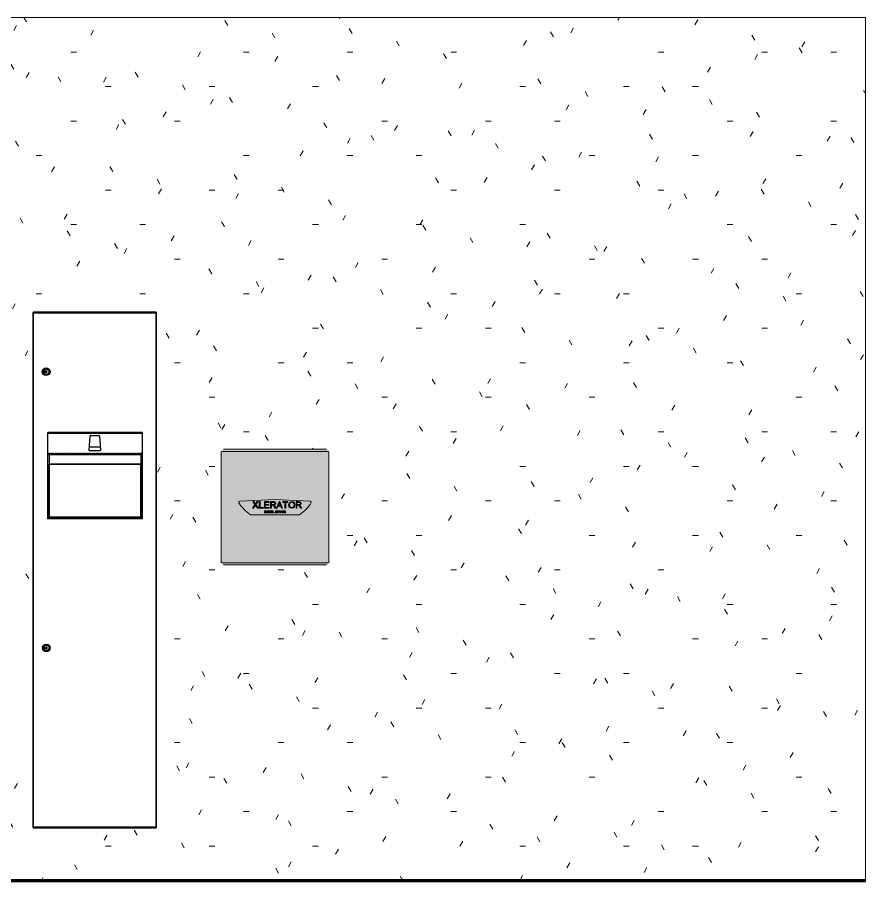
# Model space of a CAD drawing. Header units: inches. Extents: x -1667 to 6641, y -48 to 265.
# Drawn here: x 4272.6 to 4366.9, y 0 to 96 of the extents above; entities that cross this region are included whole.
import ezdxf

# ---------------------------------------------------------------- set-up
doc = ezdxf.new("R2010")
doc.units = ezdxf.units.IN
doc.header["$MEASUREMENT"] = 0
for name, color, linetype, lineweight in [('A-CLNG', 13, 'Continuous', 18), ('A-WALL-PATT', 111, 'Continuous', 18), ('C-TOPO', 7, 'Continuous', 9), ('I-WALL', 2, 'Continuous', 18), ('Q-SPCQ', 91, 'Continuous', 9)]:
    doc.layers.add(name, color=color, linetype=linetype, lineweight=lineweight)

# ---------------------------------------------------------------- blocks, each defined once
blk = doc.blocks.new('Open Source Metal Building_Exterior_rvt-15-WOMEN - NORTH ELEVATION')
at = {"layer": 'C-TOPO', "color": 10, "lineweight": 80}
blk.add_line((1113.61, 0), (765.36, 0), dxfattribs=at)
at = {"layer": 'C-TOPO'}
blk.add_line((765.36, 0), (1113.61, 0), dxfattribs=at)
blk = doc.blocks.new('Hand_Dryer-Excel_Dryer-XLERATOR_Unit - Not a Type - Load Type Catalog-663199-WOMEN - NORTH ELEVATION')
at = {"layer": 'Q-SPCQ'}
for points in [[(1042.266, 35.125), (1042.266, 48), (1042.141, 47.967), (1042.049, 47.875), (1042.022, 47.769), (1042.016, 47.23), (1042.024, 35.31), (1042.089, 35.198), (1042.201, 35.134)], [(1053.703, 35.125), (1053.828, 35.158), (1053.92, 35.25), (1053.947, 35.356), (1053.953, 36.005), (1053.945, 47.815), (1053.88, 47.927), (1053.768, 47.991), (1053.703, 47.991), (1053.703, 35.134)], [(1045.582, 41.436), (1045.81, 41.759), (1046.04, 41.436), (1046.15, 41.436), (1045.866, 41.837), (1046.104, 42.174), (1045.992, 42.174), (1045.806, 41.911), (1045.626, 42.174), (1045.516, 42.174), (1045.754, 41.838), (1045.469, 41.436)], [(1046.704, 41.436), (1046.704, 41.528), (1046.335, 41.528), (1046.335, 42.174), (1046.243, 42.174), (1046.243, 41.436)], [(1046.808, 41.436), (1047.35, 41.436), (1047.35, 41.528), (1046.9, 41.528), (1046.9, 41.77), (1047.316, 41.77), (1047.316, 41.863), (1046.9, 41.863), (1046.9, 42.082), (1047.339, 42.082), (1047.339, 42.174), (1046.808, 42.174), (1046.808, 42.008)], [(1049.185, 41.436), (1049.185, 42.082), (1049.427, 42.082), (1049.427, 42.174), (1048.85, 42.174), (1048.85, 42.082), (1049.093, 42.082), (1049.093, 41.436)], [(1047.74, 40.91), (1047.894, 40.91), (1047.894, 40.941), (1047.771, 40.941), (1047.771, 41.156), (1047.74, 41.156)]]:
    blk.add_hatch(color=256, dxfattribs=at).paths.add_polyline_path(points, flags=0)
h = blk.add_hatch(color=256, dxfattribs=at)
h.paths.add_polyline_path([(1048.343, 35.125), (1053.703, 35.125), (1053.703, 48), (1042.266, 48), (1042.266, 35.125)], flags=0)
h.paths.add_polyline_path([(1048.343, 40.71), (1045.261, 40.71), (1044.549, 41.294), (1043.976, 42.016), (1043.988, 42.161), (1044.04, 42.195), (1044.071, 42.201), (1048.082, 42.41), (1051.92, 42.197), (1052.01, 42.119), (1052.019, 42.059), (1051.438, 41.312), (1050.708, 40.71), (1049.704, 40.71)], flags=0)
h = blk.add_hatch(color=256, dxfattribs=at)
h.paths.add_polyline_path([(1045.261, 40.71), (1050.708, 40.71), (1051.438, 41.312), (1052.019, 42.059), (1052.01, 42.119), (1051.889, 42.201), (1047.985, 42.415), (1044.012, 42.181), (1043.971, 42.136), (1043.982, 42.008), (1044.549, 41.294)], flags=0)
h.paths.add_polyline_path([(1047.37, 40.906), (1047.471, 40.99), (1047.414, 40.921), (1047.382, 40.91)], flags=0)
h.paths.add_polyline_path([(1047.37, 40.906), (1047.319, 40.941), (1047.333, 40.941), (1047.366, 40.91)], flags=0)
h.paths.add_polyline_path([(1047.544, 40.91), (1047.513, 40.91), (1047.513, 41.156), (1047.69, 41.156), (1047.69, 41.126), (1047.544, 41.126), (1047.544, 41.053), (1047.683, 41.053), (1047.663, 41.022), (1047.544, 41.022), (1047.544, 40.941), (1047.694, 40.941), (1047.694, 40.91), (1047.663, 40.91)], flags=0)
h.paths.add_polyline_path([(1048.378, 41.126), (1048.453, 41.126), (1048.453, 41.062), (1048.438, 41.047), (1048.406, 41.053), (1048.395, 41.081)], flags=0)
h.paths.add_polyline_path([(1048.271, 40.91), (1048.271, 41.156), (1048.377, 41.156), (1048.377, 41.126), (1048.302, 41.126), (1048.302, 41.049), (1048.371, 41.049), (1048.378, 40.997), (1048.302, 41.018), (1048.302, 40.91)], flags=0)
h.paths.add_polyline_path([(1048.443, 40.91), (1048.453, 40.951), (1048.453, 40.91)], flags=0)
h.paths.add_polyline_path([(1048.586, 41.014), (1048.49, 41.156), (1048.527, 41.156), (1048.578, 41.081)], flags=0)
h.paths.add_polyline_path([(1048.617, 41.014), (1048.63, 41.083), (1048.677, 41.156), (1048.713, 41.156), (1048.63, 41.034)], flags=0)
h.paths.add_polyline_path([(1048.617, 40.91), (1048.586, 40.91), (1048.586, 41.014), (1048.617, 41.014)], flags=0)
h.paths.add_polyline_path([(1046.84, 40.91), (1046.81, 40.91), (1046.81, 41.156), (1046.986, 41.156), (1046.979, 41.126), (1046.84, 41.126), (1046.84, 41.053), (1046.979, 41.053), (1046.979, 41.022), (1046.84, 41.022), (1046.84, 40.941), (1046.99, 40.941), (1046.982, 40.91), (1046.9, 40.91)], flags=0)
h.paths.add_polyline_path([(1049.139, 40.91), (1049.149, 40.951), (1049.149, 40.91)], flags=0)
h.paths.add_polyline_path([(1048.921, 40.91), (1048.74, 40.91), (1048.74, 41.156), (1048.917, 41.156), (1048.91, 41.126), (1048.771, 41.126), (1048.771, 41.053), (1048.91, 41.053), (1048.91, 41.022), (1048.771, 41.022), (1048.771, 40.941), (1048.921, 40.941)], flags=0)
h.paths.add_polyline_path([(1048.114, 40.91), (1048.025, 40.91), (1048.025, 41.156), (1048.11, 41.156), (1048.056, 41.126), (1048.056, 40.941)], flags=0)
h.paths.add_polyline_path([(1047.104, 41.044), (1047.047, 41.156), (1047.062, 41.156), (1047.107, 41.093)], flags=0)
h.paths.add_polyline_path([(1047.136, 40.999), (1047.142, 41.044), (1047.236, 40.91), (1047.2, 40.91)], flags=0)
h.paths.add_polyline_path([(1047.01, 40.91), (1047.107, 41.041), (1047.136, 40.999), (1047.047, 40.91)], flags=0)
h.paths.add_polyline_path([(1049.075, 41.126), (1049.149, 41.126), (1049.149, 41.062), (1049.134, 41.047), (1049.102, 41.053), (1049.088, 41.089)], flags=0)
h.paths.add_polyline_path([(1048.998, 40.91), (1048.967, 40.91), (1048.967, 41.156), (1049.073, 41.156), (1049.067, 41.126), (1048.998, 41.126), (1048.998, 41.049), (1049.067, 41.049), (1049.067, 41), (1048.998, 41.018), (1048.998, 40.995)], flags=0)
h.paths.add_polyline_path([(1047.771, 40.91), (1047.74, 40.91), (1047.74, 41.156), (1047.771, 41.156), (1047.771, 40.941), (1047.894, 40.941), (1047.894, 40.91)], flags=0)
h.paths.add_polyline_path([(1048.15, 40.945), (1048.191, 40.989), (1048.205, 40.949)], flags=0)
h.paths.add_polyline_path([(1047.269, 40.969), (1047.283, 40.999), (1047.296, 40.982)], flags=0)
h.paths.add_polyline_path([(1048.198, 41.035), (1048.185, 41.093), (1048.219, 41.093), (1048.203, 41.049)], flags=0)
h.paths.add_polyline_path([(1047.142, 41.044), (1047.107, 41.093), (1047.184, 41.156), (1047.221, 41.156), (1047.142, 41.044)], flags=0)
h.paths.add_polyline_path([(1049.848, 41.424), (1049.663, 41.475), (1049.539, 41.612), (1049.496, 41.795), (1049.595, 42.082), (1049.849, 42.186), (1050.033, 42.137), (1050.157, 42.001), (1050.19, 41.759), (1050.144, 41.592), (1050.027, 41.47), (1049.894, 41.436)], flags=0)
h.paths.add_polyline_path([(1047.581, 41.436), (1047.489, 41.436), (1047.489, 42.174), (1047.955, 42.154), (1048.045, 42.05), (1048.064, 41.969), (1048.016, 41.839), (1047.876, 41.759), (1047.964, 41.667), (1048.004, 41.61), (1048.111, 41.436), (1048.004, 41.436), (1047.79, 41.738), (1047.581, 41.738), (1047.581, 41.589)], flags=0)
h.paths.add_polyline_path([(1047.35, 41.436), (1046.808, 41.436), (1046.808, 42.174), (1047.339, 42.174), (1047.339, 42.082), (1046.9, 42.061), (1046.9, 41.863), (1047.316, 41.851), (1047.316, 41.77), (1046.9, 41.77), (1046.9, 41.528), (1047.35, 41.528)], flags=0)
h.paths.add_polyline_path([(1048.809, 41.436), (1048.712, 41.436), (1048.611, 41.667), (1048.323, 41.667), (1048.239, 41.436), (1048.141, 41.436), (1048.436, 42.174), (1048.515, 42.174), (1048.717, 41.667)], flags=0)
h.paths.add_polyline_path([(1046.704, 41.436), (1046.243, 41.436), (1046.243, 42.174), (1046.335, 42.174), (1046.335, 41.528), (1046.704, 41.528)], flags=0)
h.paths.add_polyline_path([(1045.582, 41.436), (1045.469, 41.436), (1045.754, 41.838), (1045.516, 42.174), (1045.626, 42.174), (1045.806, 41.911), (1045.992, 42.174), (1046.104, 42.174), (1045.866, 41.837), (1046.15, 41.436), (1046.04, 41.436), (1045.806, 41.753), (1045.622, 41.493)], flags=0)
h.paths.add_polyline_path([(1050.327, 41.436), (1050.327, 42.174), (1050.793, 42.154), (1050.883, 42.05), (1050.903, 41.969), (1050.854, 41.839), (1050.715, 41.759), (1050.784, 41.69), (1050.925, 41.476), (1050.95, 41.436), (1050.843, 41.436), (1050.628, 41.738), (1050.419, 41.738), (1050.419, 41.436)], flags=0)
h.paths.add_polyline_path([(1049.185, 41.436), (1049.093, 41.436), (1049.093, 42.082), (1048.85, 42.082), (1048.85, 42.174), (1049.427, 42.174), (1049.427, 42.082), (1049.185, 42.082), (1049.185, 41.475)], flags=0)
h.paths.add_polyline_path([(1049.848, 41.517), (1050.039, 41.604), (1050.108, 41.805), (1050.077, 41.957), (1049.985, 42.058), (1049.819, 42.082), (1049.66, 42.008), (1049.589, 41.794), (1049.663, 41.591), (1049.704, 41.574)], flags=0)
h.paths.add_polyline_path([(1048.593, 41.759), (1048.475, 42.082), (1048.357, 41.759), (1048.527, 41.759)], flags=0)
h.paths.add_polyline_path([(1050.626, 41.851), (1050.731, 41.864), (1050.791, 41.906), (1050.81, 41.972), (1050.773, 42.05), (1050.645, 42.082), (1050.419, 42.082), (1050.419, 41.851)], flags=0)
h.paths.add_polyline_path([(1047.788, 41.851), (1047.893, 41.864), (1047.953, 41.906), (1047.972, 41.972), (1047.934, 42.05), (1047.807, 42.082), (1047.581, 42.082), (1047.581, 41.851)], flags=0)
h = blk.add_hatch(color=256, dxfattribs=at)
h.paths.add_polyline_path([(1047.581, 41.436), (1047.581, 41.759), (1047.79, 41.738), (1047.839, 41.69), (1048.004, 41.436), (1048.111, 41.436), (1047.913, 41.731), (1047.861, 41.77), (1048.016, 41.839), (1048.056, 42.008), (1048.035, 42.084), (1047.955, 42.154), (1047.807, 42.174), (1047.489, 42.174), (1047.489, 41.436)], flags=0)
h.paths.add_polyline_path([(1047.788, 41.851), (1047.581, 41.851), (1047.581, 42.082), (1047.811, 42.082), (1047.934, 42.05), (1047.973, 41.969), (1047.953, 41.906), (1047.893, 41.864)], flags=0)
h = blk.add_hatch(color=256, dxfattribs=at)
h.paths.add_polyline_path([(1048.239, 41.436), (1048.343, 41.667), (1048.627, 41.667), (1048.712, 41.436), (1048.809, 41.436), (1048.515, 42.174), (1048.436, 42.174), (1048.141, 41.436)], flags=0)
h.paths.add_polyline_path([(1048.593, 41.759), (1048.357, 41.759), (1048.475, 42.082), (1048.527, 41.94)], flags=0)
h = blk.add_hatch(color=256, dxfattribs=at)
h.paths.add_polyline_path([(1049.848, 41.424), (1050.027, 41.47), (1050.155, 41.604), (1050.2, 41.804), (1050.151, 42.008), (1050.033, 42.137), (1049.849, 42.186), (1049.595, 42.082), (1049.496, 41.795), (1049.539, 41.612), (1049.663, 41.475), (1049.704, 41.463)], flags=0)
h.paths.add_polyline_path([(1049.848, 41.517), (1049.663, 41.591), (1049.589, 41.794), (1049.666, 42.025), (1049.849, 42.094), (1049.985, 42.058), (1050.077, 41.957), (1050.108, 41.805), (1050.035, 41.592)], flags=0)
h = blk.add_hatch(color=256, dxfattribs=at)
h.paths.add_polyline_path([(1050.419, 41.436), (1050.419, 41.759), (1050.628, 41.738), (1050.677, 41.69), (1050.843, 41.436), (1050.95, 41.436), (1050.752, 41.731), (1050.699, 41.77), (1050.854, 41.839), (1050.894, 42.008), (1050.874, 42.084), (1050.793, 42.154), (1050.645, 42.174), (1050.327, 42.174), (1050.327, 41.436)], flags=0)
h.paths.add_polyline_path([(1050.626, 41.851), (1050.419, 41.851), (1050.419, 42.082), (1050.649, 42.082), (1050.773, 42.05), (1050.812, 41.969), (1050.791, 41.906), (1050.731, 41.864)], flags=0)
h = blk.add_hatch(color=256, dxfattribs=at)
h.paths.add_polyline_path([(1046.84, 41.053), (1046.84, 41.126), (1046.986, 41.126), (1046.982, 41.156), (1046.81, 41.156)], flags=0)
h.paths.add_polyline_path([(1046.84, 41.022), (1046.979, 41.022), (1046.979, 41.053), (1046.84, 41.053)], flags=0)
h.paths.add_polyline_path([(1046.982, 40.91), (1046.99, 40.91), (1046.982, 40.941), (1046.84, 40.941), (1046.84, 41.022), (1046.81, 41.156), (1046.81, 40.91)], flags=0)
h = blk.add_hatch(color=256, dxfattribs=at)
h.paths.add_polyline_path([(1047.107, 41.093), (1047.062, 41.156), (1047.025, 41.156), (1047.104, 41.044)], flags=0)
h.paths.add_polyline_path([(1047.142, 41.044), (1047.221, 41.156), (1047.184, 41.156), (1047.107, 41.093)], flags=0)
h.paths.add_polyline_path([(1047.136, 40.999), (1047.2, 40.91), (1047.236, 40.91), (1047.142, 41.044)], flags=0)
h.paths.add_polyline_path([(1047.047, 40.91), (1047.136, 40.999), (1047.104, 41.044), (1047.01, 40.91)], flags=0)
h = blk.add_hatch(color=256, dxfattribs=at)
h.paths.add_polyline_path([(1047.37, 40.906), (1047.435, 40.928), (1047.471, 40.99), (1047.414, 40.952)], flags=0)
h.paths.add_polyline_path([(1047.37, 40.906), (1047.325, 40.948), (1047.306, 40.923)], flags=0)
h.paths.add_polyline_path([(1047.269, 40.969), (1047.296, 40.982), (1047.256, 41.035)], flags=0)
h = blk.add_hatch(color=256, dxfattribs=at)
h.paths.add_polyline_path([(1047.544, 41.053), (1047.544, 41.126), (1047.69, 41.126), (1047.69, 41.156), (1047.513, 41.156)], flags=0)
h.paths.add_polyline_path([(1047.544, 41.022), (1047.683, 41.022), (1047.663, 41.053), (1047.544, 41.053)], flags=0)
h.paths.add_polyline_path([(1047.513, 40.91), (1047.694, 40.91), (1047.694, 40.941), (1047.544, 40.941), (1047.544, 41.022), (1047.513, 41.156)], flags=0)
h = blk.add_hatch(color=256, dxfattribs=at)
h.paths.add_polyline_path([(1048.025, 40.91), (1048.114, 40.91), (1048.056, 40.941), (1048.056, 41.126), (1048.11, 41.156), (1048.025, 41.156)], flags=0)
h.paths.add_polyline_path([(1048.15, 40.945), (1048.205, 40.949), (1048.191, 40.989)], flags=0)
h.paths.add_polyline_path([(1048.198, 41.035), (1048.219, 41.093), (1048.185, 41.093)], flags=0)
h = blk.add_hatch(color=256, dxfattribs=at)
h.paths.add_polyline_path([(1048.479, 40.91), (1048.438, 40.977), (1048.443, 40.91)], flags=0)
h.paths.add_polyline_path([(1048.302, 40.91), (1048.302, 41.018), (1048.271, 40.91)], flags=0)
h.paths.add_polyline_path([(1048.302, 41.049), (1048.302, 41.018), (1048.388, 40.995), (1048.371, 41.049), (1048.343, 41.049)], flags=0)
h.paths.add_polyline_path([(1048.271, 40.91), (1048.302, 41.126), (1048.378, 41.126), (1048.377, 41.156), (1048.271, 41.156)], flags=0)
h.paths.add_polyline_path([(1048.447, 41.045), (1048.463, 41.089), (1048.453, 41.126), (1048.378, 41.126), (1048.406, 41.053)], flags=0)
h = blk.add_hatch(color=256, dxfattribs=at)
h.paths.add_polyline_path([(1048.617, 40.91), (1048.617, 41.014), (1048.586, 41.014), (1048.586, 40.91)], flags=0)
h.paths.add_polyline_path([(1048.586, 41.014), (1048.578, 41.081), (1048.527, 41.156), (1048.49, 41.156)], flags=0)
h.paths.add_polyline_path([(1048.617, 41.014), (1048.713, 41.156), (1048.677, 41.156), (1048.63, 41.083)], flags=0)
h = blk.add_hatch(color=256, dxfattribs=at)
h.paths.add_polyline_path([(1048.771, 41.053), (1048.771, 41.126), (1048.917, 41.126), (1048.917, 41.156), (1048.74, 41.156)], flags=0)
h.paths.add_polyline_path([(1048.771, 41.022), (1048.91, 41.022), (1048.91, 41.053), (1048.771, 41.053)], flags=0)
h.paths.add_polyline_path([(1048.74, 40.91), (1048.921, 40.91), (1048.921, 40.941), (1048.771, 40.941), (1048.771, 41.022), (1048.74, 41.156)], flags=0)
h = blk.add_hatch(color=256, dxfattribs=at)
h.paths.add_polyline_path([(1049.139, 40.91), (1049.175, 40.91), (1049.134, 40.977)], flags=0)
h.paths.add_polyline_path([(1048.967, 40.91), (1048.998, 40.91), (1048.998, 41.018)], flags=0)
h.paths.add_polyline_path([(1048.998, 41.049), (1048.998, 41.018), (1049.084, 40.995), (1049.067, 41.049)], flags=0)
h.paths.add_polyline_path([(1048.967, 40.91), (1048.998, 41.126), (1049.075, 41.126), (1049.073, 41.156), (1048.967, 41.156)], flags=0)
h.paths.add_polyline_path([(1049.143, 41.045), (1049.16, 41.089), (1049.149, 41.126), (1049.075, 41.126), (1049.102, 41.053)], flags=0)
for p, q in [((1053.891, 47.75), (1042.078, 47.75)), ((1053.703, 48), (1042.266, 48)), ((1047.985, 42.415), (1044.071, 42.201)), ((1051.889, 42.201), (1047.985, 42.415)), ((1045.754, 41.838), (1045.469, 41.436)), ((1045.469, 41.436), (1045.582, 41.436)), ((1045.626, 42.174), (1045.516, 42.174)), ((1045.516, 42.174), (1045.754, 41.838)), ((1045.582, 41.436), (1045.767, 41.698)), ((1045.761, 41.985), (1045.626, 42.174)), ((1045.806, 41.911), (1045.761, 41.985)), ((1045.767, 41.698), (1045.81, 41.759)), ((1045.859, 41.986), (1045.806, 41.911)), ((1045.81, 41.759), (1045.85, 41.703)), ((1045.85, 41.703), (1046.04, 41.436)), ((1045.992, 42.174), (1045.859, 41.986)), ((1045.866, 41.837), (1046.104, 42.174)), ((1046.15, 41.436), (1045.866, 41.837)), ((1046.104, 42.174), (1045.992, 42.174)), ((1046.04, 41.436), (1046.15, 41.436)), ((1046.335, 42.174), (1046.243, 42.174)), ((1046.243, 42.174), (1046.243, 41.436)), ((1046.243, 41.436), (1046.704, 41.436)), ((1046.335, 41.528), (1046.335, 42.174)), ((1046.704, 41.528), (1046.335, 41.528)), ((1046.704, 41.436), (1046.704, 41.528)), ((1047.339, 42.174), (1046.808, 42.174)), ((1046.808, 42.174), (1046.808, 41.436)), ((1046.808, 41.436), (1047.35, 41.436)), ((1046.9, 41.863), (1046.9, 42.082)), ((1046.9, 42.082), (1047.339, 42.082)), ((1047.316, 41.863), (1046.9, 41.863)), ((1046.9, 41.528), (1046.9, 41.77)), ((1046.9, 41.77), (1047.316, 41.77)), ((1047.35, 41.528), (1046.9, 41.528)), ((1047.316, 41.77), (1047.316, 41.863)), ((1047.339, 42.082), (1047.339, 42.174)), ((1047.35, 41.436), (1047.35, 41.528)), ((1047.807, 42.174), (1047.489, 42.174)), ((1047.489, 42.174), (1047.489, 41.436)), ((1047.489, 41.436), (1047.581, 41.436)), ((1047.581, 41.851), (1047.581, 42.082)), ((1047.581, 42.082), (1047.811, 42.082)), ((1047.788, 41.851), (1047.581, 41.851)), ((1047.581, 41.436), (1047.581, 41.759)), ((1047.581, 41.759), (1047.79, 41.738)), ((1047.893, 41.864), (1047.788, 41.851)), ((1047.79, 41.738), (1047.839, 41.69)), ((1047.955, 42.154), (1047.807, 42.174)), ((1047.811, 42.082), (1047.934, 42.05)), ((1047.839, 41.69), (1047.908, 41.589)), ((1047.861, 41.77), (1048.016, 41.839)), ((1047.913, 41.731), (1047.861, 41.77)), ((1047.953, 41.906), (1047.893, 41.864)), ((1047.908, 41.589), (1048.004, 41.436)), ((1047.988, 41.636), (1047.913, 41.731)), ((1047.934, 42.05), (1047.973, 41.969)), ((1047.973, 41.969), (1047.953, 41.906)), ((1048.035, 42.084), (1047.955, 42.154)), ((1048.111, 41.436), (1047.988, 41.636)), ((1048.004, 41.436), (1048.111, 41.436)), ((1048.016, 41.839), (1048.066, 41.972)), ((1048.066, 41.972), (1048.035, 42.084)), ((1048.436, 42.174), (1048.141, 41.436)), ((1048.141, 41.436), (1048.239, 41.436)), ((1048.239, 41.436), (1048.323, 41.667)), ((1048.323, 41.667), (1048.627, 41.667)), ((1048.357, 41.759), (1048.429, 41.956)), ((1048.593, 41.759), (1048.357, 41.759)), ((1048.429, 41.956), (1048.475, 42.082)), ((1048.515, 42.174), (1048.436, 42.174)), ((1048.475, 42.082), (1048.527, 41.94)), ((1048.809, 41.436), (1048.515, 42.174)), ((1048.527, 41.94), (1048.593, 41.759)), ((1048.627, 41.667), (1048.712, 41.436)), ((1048.712, 41.436), (1048.809, 41.436)), ((1049.427, 42.174), (1048.85, 42.174)), ((1048.85, 42.174), (1048.85, 42.082)), ((1048.85, 42.082), (1049.093, 42.082)), ((1049.093, 42.082), (1049.093, 41.436)), ((1049.093, 41.436), (1049.185, 41.436)), ((1049.185, 41.436), (1049.185, 42.082)), ((1049.185, 42.082), (1049.427, 42.082)), ((1049.427, 42.082), (1049.427, 42.174)), ((1049.595, 42.082), (1049.496, 41.795)), ((1049.496, 41.795), (1049.539, 41.612)), ((1049.539, 41.612), (1049.663, 41.475)), ((1049.589, 41.794), (1049.666, 42.025)), ((1049.663, 41.591), (1049.589, 41.794)), ((1049.849, 42.186), (1049.595, 42.082)), ((1049.848, 41.517), (1049.663, 41.591)), ((1049.663, 41.475), (1049.848, 41.424)), ((1049.666, 42.025), (1049.849, 42.094)), ((1050.035, 41.592), (1049.848, 41.517)), ((1049.848, 41.424), (1050.027, 41.47)), ((1050.033, 42.137), (1049.849, 42.186)), ((1049.849, 42.094), (1049.985, 42.058)), ((1049.985, 42.058), (1050.077, 41.957)), ((1050.027, 41.47), (1050.155, 41.604)), ((1050.157, 42.001), (1050.033, 42.137)), ((1050.108, 41.805), (1050.035, 41.592)), ((1050.077, 41.957), (1050.108, 41.805)), ((1050.155, 41.604), (1050.2, 41.804)), ((1050.2, 41.804), (1050.157, 42.001)), ((1050.645, 42.174), (1050.327, 42.174)), ((1050.327, 42.174), (1050.327, 41.436)), ((1050.327, 41.436), (1050.419, 41.436)), ((1050.419, 41.851), (1050.419, 42.082)), ((1050.419, 42.082), (1050.649, 42.082)), ((1050.626, 41.851), (1050.419, 41.851)), ((1050.419, 41.436), (1050.419, 41.759)), ((1050.419, 41.759), (1050.628, 41.738)), ((1050.731, 41.864), (1050.626, 41.851)), ((1050.628, 41.738), (1050.677, 41.69)), ((1050.793, 42.154), (1050.645, 42.174)), ((1050.649, 42.082), (1050.773, 42.05)), ((1050.677, 41.69), (1050.746, 41.589)), ((1050.699, 41.77), (1050.854, 41.839)), ((1050.752, 41.731), (1050.699, 41.77)), ((1050.791, 41.906), (1050.731, 41.864)), ((1050.746, 41.589), (1050.843, 41.436)), ((1050.827, 41.636), (1050.752, 41.731)), ((1050.773, 42.05), (1050.812, 41.969)), ((1050.812, 41.969), (1050.791, 41.906)), ((1050.874, 42.084), (1050.793, 42.154)), ((1050.95, 41.436), (1050.827, 41.636)), ((1050.843, 41.436), (1050.95, 41.436)), ((1050.854, 41.839), (1050.904, 41.972)), ((1050.904, 41.972), (1050.874, 42.084)), ((1045.261, 40.71), (1050.708, 40.71)), ((1046.986, 41.156), (1046.81, 41.156)), ((1046.81, 41.156), (1046.81, 40.91)), ((1046.81, 40.91), (1046.99, 40.91)), ((1046.84, 41.053), (1046.84, 41.126)), ((1046.84, 41.126), (1046.986, 41.126)), ((1046.979, 41.053), (1046.84, 41.053)), ((1046.84, 40.941), (1046.84, 41.022)), ((1046.84, 41.022), (1046.979, 41.022)), ((1046.99, 40.941), (1046.84, 40.941)), ((1046.979, 41.022), (1046.979, 41.053)), ((1046.986, 41.126), (1046.986, 41.156)), ((1046.99, 40.91), (1046.99, 40.941)), ((1047.104, 41.044), (1047.01, 40.91)), ((1047.01, 40.91), (1047.047, 40.91)), ((1047.062, 41.156), (1047.025, 41.156)), ((1047.025, 41.156), (1047.104, 41.044)), ((1047.047, 40.91), (1047.136, 40.999)), ((1047.107, 41.093), (1047.062, 41.156)), ((1047.184, 41.156), (1047.107, 41.093)), ((1047.136, 40.999), (1047.2, 40.91)), ((1047.142, 41.044), (1047.221, 41.156)), ((1047.236, 40.91), (1047.142, 41.044)), ((1047.221, 41.156), (1047.184, 41.156)), ((1047.2, 40.91), (1047.236, 40.91)), ((1047.27, 41.102), (1047.256, 41.035)), ((1047.256, 41.035), (1047.269, 40.969)), ((1047.269, 40.969), (1047.306, 40.923)), ((1047.312, 41.145), (1047.27, 41.102)), ((1047.286, 41.035), (1047.294, 41.081)), ((1047.296, 40.982), (1047.286, 41.035)), ((1047.294, 41.081), (1047.321, 41.116)), ((1047.325, 40.948), (1047.296, 40.982)), ((1047.306, 40.923), (1047.37, 40.906)), ((1047.371, 41.16), (1047.312, 41.145)), ((1047.321, 41.116), (1047.37, 41.129)), ((1047.367, 40.937), (1047.325, 40.948)), ((1047.414, 40.952), (1047.367, 40.937)), ((1047.37, 41.129), (1047.411, 41.118)), ((1047.37, 40.906), (1047.435, 40.928)), ((1047.432, 41.141), (1047.371, 41.16)), ((1047.411, 41.118), (1047.436, 41.08)), ((1047.44, 40.998), (1047.414, 40.952)), ((1047.467, 41.087), (1047.432, 41.141)), ((1047.435, 40.928), (1047.471, 40.99)), ((1047.436, 41.08), (1047.467, 41.087)), ((1047.471, 40.99), (1047.44, 40.998)), ((1047.69, 41.156), (1047.513, 41.156)), ((1047.513, 41.156), (1047.513, 40.91)), ((1047.513, 40.91), (1047.694, 40.91)), ((1047.544, 41.053), (1047.544, 41.126)), ((1047.544, 41.126), (1047.69, 41.126)), ((1047.683, 41.053), (1047.544, 41.053)), ((1047.544, 40.941), (1047.544, 41.022)), ((1047.544, 41.022), (1047.683, 41.022)), ((1047.694, 40.941), (1047.544, 40.941)), ((1047.683, 41.022), (1047.683, 41.053)), ((1047.69, 41.126), (1047.69, 41.156)), ((1047.694, 40.91), (1047.694, 40.941)), ((1047.771, 41.156), (1047.74, 41.156)), ((1047.74, 41.156), (1047.74, 40.91)), ((1047.74, 40.91), (1047.894, 40.91)), ((1047.771, 40.941), (1047.771, 41.156)), ((1047.894, 40.941), (1047.771, 40.941)), ((1047.894, 40.91), (1047.894, 40.941)), ((1048.11, 41.156), (1048.025, 41.156)), ((1048.025, 41.156), (1048.025, 40.91)), ((1048.025, 40.91), (1048.114, 40.91)), ((1048.056, 40.941), (1048.056, 41.126)), ((1048.056, 41.126), (1048.109, 41.126)), ((1048.11, 40.941), (1048.056, 40.941)), ((1048.109, 41.126), (1048.153, 41.121)), ((1048.154, 41.153), (1048.11, 41.156)), ((1048.15, 40.945), (1048.11, 40.941)), ((1048.114, 40.91), (1048.153, 40.914)), ((1048.191, 40.989), (1048.15, 40.945)), ((1048.153, 41.121), (1048.185, 41.093)), ((1048.153, 40.914), (1048.183, 40.927)), ((1048.19, 41.135), (1048.154, 41.153)), ((1048.183, 40.927), (1048.205, 40.949)), ((1048.185, 41.093), (1048.198, 41.035)), ((1048.219, 41.093), (1048.19, 41.135)), ((1048.198, 41.035), (1048.191, 40.989)), ((1048.205, 40.949), (1048.222, 40.985)), ((1048.229, 41.035), (1048.219, 41.093)), ((1048.222, 40.985), (1048.229, 41.035)), ((1048.377, 41.156), (1048.271, 41.156)), ((1048.271, 41.156), (1048.271, 40.91)), ((1048.271, 40.91), (1048.302, 40.91)), ((1048.302, 41.049), (1048.302, 41.126)), ((1048.302, 41.126), (1048.378, 41.126)), ((1048.371, 41.049), (1048.302, 41.049)), ((1048.302, 40.91), (1048.302, 41.018)), ((1048.302, 41.018), (1048.388, 40.995)), ((1048.406, 41.053), (1048.371, 41.049)), ((1048.426, 41.15), (1048.377, 41.156)), ((1048.378, 41.126), (1048.406, 41.053)), ((1048.388, 40.995), (1048.411, 40.961)), ((1048.395, 41.022), (1048.447, 41.045)), ((1048.438, 40.977), (1048.395, 41.022)), ((1048.411, 40.961), (1048.443, 40.91)), ((1048.453, 41.126), (1048.426, 41.15)), ((1048.479, 40.91), (1048.438, 40.977)), ((1048.443, 40.91), (1048.479, 40.91)), ((1048.447, 41.045), (1048.463, 41.089)), ((1048.463, 41.089), (1048.453, 41.126)), ((1048.527, 41.156), (1048.49, 41.156)), ((1048.49, 41.156), (1048.586, 41.014)), ((1048.578, 41.081), (1048.527, 41.156)), ((1048.604, 41.042), (1048.578, 41.081)), ((1048.586, 41.014), (1048.586, 40.91)), ((1048.586, 40.91), (1048.617, 40.91)), ((1048.63, 41.083), (1048.604, 41.042)), ((1048.617, 41.014), (1048.713, 41.156)), ((1048.617, 40.91), (1048.617, 41.014)), ((1048.677, 41.156), (1048.63, 41.083)), ((1048.713, 41.156), (1048.677, 41.156)), ((1048.917, 41.156), (1048.74, 41.156)), ((1048.74, 41.156), (1048.74, 40.91)), ((1048.74, 40.91), (1048.921, 40.91)), ((1048.771, 41.053), (1048.771, 41.126)), ((1048.771, 41.126), (1048.917, 41.126)), ((1048.91, 41.053), (1048.771, 41.053)), ((1048.771, 40.941), (1048.771, 41.022)), ((1048.771, 41.022), (1048.91, 41.022)), ((1048.921, 40.941), (1048.771, 40.941)), ((1048.91, 41.022), (1048.91, 41.053)), ((1048.917, 41.126), (1048.917, 41.156)), ((1048.921, 40.91), (1048.921, 40.941)), ((1049.073, 41.156), (1048.967, 41.156)), ((1048.967, 41.156), (1048.967, 40.91)), ((1048.967, 40.91), (1048.998, 40.91)), ((1048.998, 41.049), (1048.998, 41.126)), ((1048.998, 41.126), (1049.075, 41.126)), ((1049.067, 41.049), (1048.998, 41.049)), ((1048.998, 40.91), (1048.998, 41.018)), ((1048.998, 41.018), (1049.084, 40.995)), ((1049.102, 41.053), (1049.067, 41.049)), ((1049.123, 41.15), (1049.073, 41.156)), ((1049.075, 41.126), (1049.102, 41.053)), ((1049.084, 40.995), (1049.107, 40.961)), ((1049.091, 41.022), (1049.143, 41.045)), ((1049.134, 40.977), (1049.091, 41.022)), ((1049.107, 40.961), (1049.139, 40.91)), ((1049.149, 41.126), (1049.123, 41.15)), ((1049.175, 40.91), (1049.134, 40.977)), ((1049.139, 40.91), (1049.175, 40.91)), ((1049.143, 41.045), (1049.16, 41.089)), ((1049.16, 41.089), (1049.149, 41.126)), ((1042.078, 35.375), (1053.891, 35.375)), ((1042.266, 35.125), (1053.703, 35.125))]:
    blk.add_line(p, q, dxfattribs=at)
at = {"layer": 'Q-SPCQ', "flags": 128}
for points in [[(1042.016, 47.75), (1042.016, 47.745), (1042.016, 47.73), (1042.016, 47.706), (1042.016, 47.671), (1042.016, 47.627), (1042.016, 47.573), (1042.016, 47.509), (1042.016, 47.436), (1042.016, 47.353), (1042.016, 47.262), (1042.016, 47.161), (1042.016, 47.051), (1042.016, 46.932), (1042.016, 46.805), (1042.016, 46.669), (1042.016, 46.525), (1042.016, 46.374), (1042.016, 46.214), (1042.016, 46.047), (1042.016, 45.873), (1042.016, 45.692), (1042.016, 45.505), (1042.016, 45.311), (1042.016, 45.111), (1042.016, 44.906), (1042.016, 44.695), (1042.016, 44.479), (1042.016, 44.258), (1042.016, 44.033), (1042.016, 43.805), (1042.016, 43.572), (1042.016, 43.337), (1042.016, 43.098), (1042.016, 42.857), (1042.016, 42.614), (1042.016, 42.369), (1042.016, 42.124), (1042.016, 41.877), (1042.016, 41.629), (1042.016, 41.382), (1042.016, 41.135), (1042.016, 40.888), (1042.016, 40.643), (1042.016, 40.399), (1042.016, 40.157), (1042.016, 39.917), (1042.016, 39.68), (1042.016, 39.445), (1042.016, 39.215), (1042.016, 38.988), (1042.016, 38.765), (1042.016, 38.546), (1042.016, 38.333), (1042.016, 38.124), (1042.016, 37.921), (1042.016, 37.724), (1042.016, 37.533), (1042.016, 37.348), (1042.016, 37.171), (1042.016, 37), (1042.016, 36.836), (1042.016, 36.68), (1042.016, 36.532), (1042.016, 36.392), (1042.016, 36.261), (1042.016, 36.137), (1042.016, 36.023), (1042.016, 35.917), (1042.016, 35.82), (1042.016, 35.732), (1042.016, 35.654), (1042.016, 35.586), (1042.016, 35.526), (1042.016, 35.477), (1042.016, 35.437), (1042.016, 35.407), (1042.016, 35.387), (1042.016, 35.376), (1042.016, 35.375)], [(1053.953, 35.375), (1053.953, 35.38), (1053.953, 35.395), (1053.953, 35.419), (1053.953, 35.454), (1053.953, 35.498), (1053.953, 35.552), (1053.953, 35.616), (1053.953, 35.689), (1053.953, 35.772), (1053.953, 35.863), (1053.953, 35.964), (1053.953, 36.074), (1053.953, 36.193), (1053.953, 36.32), (1053.953, 36.456), (1053.953, 36.6), (1053.953, 36.751), (1053.953, 36.911), (1053.953, 37.078), (1053.953, 37.252), (1053.953, 37.433), (1053.953, 37.62), (1053.953, 37.814), (1053.953, 38.014), (1053.953, 38.219), (1053.953, 38.43), (1053.953, 38.646), (1053.953, 38.867), (1053.953, 39.092), (1053.953, 39.32), (1053.953, 39.553), (1053.953, 39.788), (1053.953, 40.027), (1053.953, 40.268), (1053.953, 40.511), (1053.953, 40.756), (1053.953, 41.001), (1053.953, 41.248), (1053.953, 41.496), (1053.953, 41.743), (1053.953, 41.99), (1053.953, 42.237), (1053.953, 42.482), (1053.953, 42.726), (1053.953, 42.968), (1053.953, 43.208), (1053.953, 43.445), (1053.953, 43.68), (1053.953, 43.91), (1053.953, 44.137), (1053.953, 44.36), (1053.953, 44.579), (1053.953, 44.792), (1053.953, 45.001), (1053.953, 45.204), (1053.953, 45.401), (1053.953, 45.592), (1053.953, 45.777), (1053.953, 45.954), (1053.953, 46.125), (1053.953, 46.289), (1053.953, 46.445), (1053.953, 46.593), (1053.953, 46.733), (1053.953, 46.864), (1053.953, 46.988), (1053.953, 47.102), (1053.953, 47.208), (1053.953, 47.305), (1053.953, 47.393), (1053.953, 47.471), (1053.953, 47.539), (1053.953, 47.599), (1053.953, 47.648), (1053.953, 47.688), (1053.953, 47.718), (1053.953, 47.738), (1053.953, 47.749), (1053.953, 47.75)]]:
    blk.add_lwpolyline(points, dxfattribs=at)
at = {"layer": 'Q-SPCQ'}
for centre, radius, start, end in [((1044.078, 42.08), 0.12, 93.13322, 212.34618), ((1047.64, 44.337), 4.338, 212.34618, 236.73014), ((1048.328, 44.337), 4.337, 303.27093, 328.31948), ((1051.889, 42.07), 0.131, 354.97938, 90)]:
    blk.add_arc(centre, radius, start, end, dxfattribs=at)
blk = doc.blocks.new('Dispenser_Disposal-Paper-Frost_Products_LTD_-Recessed-400A - Steel-Stainless-664721-WOMEN - NORTH ELEVATION')
at = {"layer": 'Q-SPCQ', "lineweight": 30}
for p, q in [((1021.155, 63.163), (1021.078, 63.163)), ((1021.078, 63.163), (1021.078, 5.962)), ((1021.155, 63.239), (1021.155, 63.163)), ((1034.751, 63.239), (1021.155, 63.239)), ((1021.155, 5.962), (1021.155, 63.163)), ((1021.155, 63.163), (1034.751, 63.163)), ((1034.751, 63.163), (1034.751, 63.239)), ((1034.751, 63.163), (1034.751, 5.962)), ((1034.828, 63.163), (1034.751, 63.163)), ((1034.828, 5.962), (1034.828, 63.163)), ((1022.297, 56.651), (1022.297, 56.571)), ((1022.597, 56.651), (1022.297, 56.651)), ((1022.297, 56.571), (1022.597, 56.571)), ((1022.597, 56.571), (1022.597, 56.651)), ((1033.221, 49.785), (1022.695, 49.785)), ((1022.695, 49.78), (1022.695, 40.343)), ((1033.221, 49.756), (1022.695, 49.756)), ((1033.195, 49.843), (1022.758, 49.843)), ((1027.408, 49.437), (1027.298, 47.937)), ((1027.508, 49.53), (1028.372, 49.53)), ((1028.472, 49.437), (1028.582, 47.937)), ((1033.221, 49.838), (1033.221, 49.575)), ((1033.221, 49.575), (1033.257, 49.575)), ((1033.258, 40.346), (1033.258, 49.781)), ((1027.323, 48.27), (1028.558, 48.268)), ((1022.695, 47.505), (1022.752, 47.569)), ((1022.709, 47.521), (1022.709, 47.393)), ((1022.709, 47.415), (1033.257, 47.415)), ((1022.709, 47.393), (1033.257, 47.393)), ((1022.752, 47.569), (1022.817, 47.503)), ((1022.817, 47.503), (1022.878, 47.57)), ((1022.864, 47.393), (1022.864, 46.323)), ((1022.878, 47.57), (1022.943, 47.503)), ((1022.943, 47.503), (1023.002, 47.569)), ((1023.002, 47.569), (1023.067, 47.503)), ((1023.067, 47.503), (1023.127, 47.57)), ((1023.127, 47.57), (1023.193, 47.503)), ((1023.193, 47.503), (1023.253, 47.57)), ((1023.253, 47.57), (1023.318, 47.504)), ((1023.318, 47.504), (1023.378, 47.571)), ((1023.378, 47.571), (1023.443, 47.504)), ((1023.443, 47.504), (1023.502, 47.57)), ((1023.502, 47.57), (1023.567, 47.504)), ((1023.567, 47.504), (1023.627, 47.571)), ((1023.627, 47.571), (1023.693, 47.504)), ((1023.693, 47.504), (1023.753, 47.57)), ((1023.753, 47.57), (1023.818, 47.504)), ((1023.818, 47.504), (1023.878, 47.571)), ((1023.878, 47.571), (1023.943, 47.504)), ((1023.943, 47.504), (1024.002, 47.57)), ((1024.002, 47.57), (1024.067, 47.504)), ((1024.067, 47.504), (1024.127, 47.571)), ((1024.127, 47.571), (1024.193, 47.504)), ((1024.193, 47.504), (1024.253, 47.571)), ((1024.253, 47.571), (1024.318, 47.504)), ((1024.318, 47.504), (1024.378, 47.571)), ((1024.378, 47.571), (1024.443, 47.505)), ((1024.443, 47.505), (1024.502, 47.571)), ((1024.502, 47.571), (1024.567, 47.504)), ((1024.567, 47.504), (1024.628, 47.571)), ((1024.628, 47.571), (1024.694, 47.504)), ((1024.694, 47.504), (1024.753, 47.57)), ((1024.753, 47.57), (1024.818, 47.504)), ((1024.818, 47.504), (1024.878, 47.571)), ((1024.878, 47.571), (1024.943, 47.504)), ((1024.943, 47.504), (1025.002, 47.57)), ((1025.002, 47.57), (1025.067, 47.504)), ((1025.067, 47.504), (1025.127, 47.571)), ((1025.127, 47.571), (1025.193, 47.504)), ((1025.193, 47.504), (1025.253, 47.571)), ((1025.253, 47.571), (1025.318, 47.504)), ((1025.318, 47.504), (1025.378, 47.571)), ((1025.378, 47.571), (1025.443, 47.505)), ((1025.443, 47.505), (1025.502, 47.571)), ((1025.502, 47.571), (1025.567, 47.504)), ((1025.567, 47.504), (1025.628, 47.571)), ((1025.628, 47.571), (1025.693, 47.504)), ((1025.693, 47.504), (1025.753, 47.571)), ((1025.753, 47.571), (1025.818, 47.504)), ((1025.818, 47.504), (1025.878, 47.571)), ((1025.878, 47.571), (1025.943, 47.505)), ((1025.943, 47.505), (1026.002, 47.571)), ((1026.002, 47.571), (1026.067, 47.504)), ((1026.067, 47.504), (1026.128, 47.571)), ((1026.128, 47.571), (1026.193, 47.505)), ((1026.193, 47.505), (1026.253, 47.571)), ((1026.253, 47.571), (1026.318, 47.505)), ((1026.318, 47.505), (1026.379, 47.572)), ((1026.379, 47.572), (1026.444, 47.506)), ((1026.444, 47.506), (1026.503, 47.571)), ((1026.503, 47.571), (1026.568, 47.505)), ((1026.568, 47.505), (1026.628, 47.572)), ((1026.628, 47.572), (1026.694, 47.505)), ((1026.694, 47.505), (1026.753, 47.57)), ((1026.753, 47.57), (1026.818, 47.504)), ((1026.818, 47.504), (1026.878, 47.571)), ((1026.878, 47.571), (1026.943, 47.504)), ((1026.943, 47.504), (1027.002, 47.57)), ((1027.002, 47.57), (1027.067, 47.504)), ((1027.067, 47.504), (1027.127, 47.571)), ((1027.127, 47.571), (1027.193, 47.504)), ((1027.193, 47.504), (1027.253, 47.571)), ((1027.253, 47.571), (1027.318, 47.504)), ((1027.318, 47.504), (1027.378, 47.571)), ((1027.378, 47.571), (1027.443, 47.505)), ((1028.483, 47.83), (1027.398, 47.83)), ((1027.443, 47.505), (1027.502, 47.571)), ((1027.502, 47.571), (1027.567, 47.504)), ((1027.567, 47.504), (1027.628, 47.571)), ((1027.628, 47.571), (1027.693, 47.504)), ((1027.693, 47.504), (1027.753, 47.571)), ((1027.753, 47.571), (1027.818, 47.504)), ((1027.818, 47.504), (1027.878, 47.571)), ((1027.878, 47.571), (1027.943, 47.505)), ((1027.943, 47.505), (1028.002, 47.571)), ((1028.002, 47.571), (1028.067, 47.504)), ((1028.067, 47.504), (1028.128, 47.571)), ((1028.128, 47.571), (1028.193, 47.505)), ((1028.193, 47.505), (1028.253, 47.571)), ((1028.253, 47.571), (1028.318, 47.505)), ((1028.318, 47.505), (1028.379, 47.572)), ((1028.379, 47.572), (1028.444, 47.506)), ((1028.444, 47.506), (1028.503, 47.571)), ((1028.503, 47.571), (1028.568, 47.505)), ((1028.568, 47.505), (1028.628, 47.572)), ((1028.628, 47.572), (1028.694, 47.505)), ((1028.694, 47.505), (1028.753, 47.571)), ((1028.753, 47.571), (1028.818, 47.504)), ((1028.818, 47.504), (1028.878, 47.571)), ((1028.878, 47.571), (1028.943, 47.505)), ((1028.943, 47.505), (1029.002, 47.571)), ((1029.002, 47.571), (1029.067, 47.504)), ((1029.067, 47.504), (1029.128, 47.571)), ((1029.128, 47.571), (1029.193, 47.505)), ((1029.193, 47.505), (1029.253, 47.571)), ((1029.253, 47.571), (1029.318, 47.505)), ((1029.318, 47.505), (1029.379, 47.572)), ((1029.379, 47.572), (1029.444, 47.506)), ((1029.444, 47.506), (1029.503, 47.571)), ((1029.503, 47.571), (1029.568, 47.505)), ((1029.568, 47.505), (1029.628, 47.572)), ((1029.628, 47.572), (1029.694, 47.505)), ((1029.694, 47.505), (1029.753, 47.571)), ((1029.753, 47.571), (1029.818, 47.505)), ((1029.818, 47.505), (1029.879, 47.572)), ((1029.879, 47.572), (1029.944, 47.506)), ((1029.944, 47.506), (1030.003, 47.571)), ((1030.003, 47.571), (1030.068, 47.505)), ((1030.068, 47.505), (1030.128, 47.572)), ((1030.128, 47.572), (1030.193, 47.506)), ((1030.193, 47.506), (1030.254, 47.572)), ((1030.254, 47.572), (1030.318, 47.506)), ((1030.318, 47.506), (1030.379, 47.573)), ((1030.379, 47.573), (1030.444, 47.507)), ((1030.444, 47.507), (1030.503, 47.572)), ((1030.503, 47.572), (1030.568, 47.506)), ((1030.568, 47.506), (1030.628, 47.573)), ((1030.628, 47.573), (1030.691, 47.509)), ((1030.692, 47.51), (1030.753, 47.57)), ((1030.753, 47.57), (1030.818, 47.503)), ((1030.818, 47.503), (1030.878, 47.569)), ((1030.878, 47.569), (1030.943, 47.503)), ((1030.943, 47.503), (1031.003, 47.57)), ((1031.003, 47.57), (1031.068, 47.503)), ((1031.068, 47.503), (1031.127, 47.569)), ((1031.127, 47.569), (1031.192, 47.503)), ((1031.192, 47.503), (1031.253, 47.57)), ((1031.253, 47.57), (1031.318, 47.503)), ((1031.318, 47.503), (1031.378, 47.57)), ((1031.378, 47.57), (1031.443, 47.504)), ((1031.443, 47.504), (1031.503, 47.571)), ((1031.503, 47.571), (1031.569, 47.504)), ((1031.569, 47.504), (1031.628, 47.57)), ((1031.628, 47.57), (1031.693, 47.504)), ((1031.693, 47.504), (1031.753, 47.571)), ((1031.753, 47.571), (1031.819, 47.503)), ((1031.819, 47.503), (1031.878, 47.569)), ((1031.878, 47.569), (1031.943, 47.503)), ((1031.943, 47.503), (1032.003, 47.57)), ((1032.003, 47.57), (1032.068, 47.503)), ((1032.068, 47.503), (1032.127, 47.569)), ((1032.127, 47.569), (1032.192, 47.503)), ((1032.192, 47.503), (1032.253, 47.57)), ((1032.253, 47.57), (1032.318, 47.503)), ((1032.318, 47.503), (1032.378, 47.57)), ((1032.378, 47.57), (1032.443, 47.504)), ((1032.443, 47.504), (1032.503, 47.571)), ((1032.503, 47.571), (1032.569, 47.504)), ((1032.569, 47.504), (1032.628, 47.57)), ((1032.628, 47.57), (1032.693, 47.504)), ((1032.693, 47.504), (1032.753, 47.571)), ((1032.753, 47.571), (1032.819, 47.504)), ((1032.819, 47.504), (1032.878, 47.57)), ((1032.878, 47.57), (1032.943, 47.504)), ((1032.943, 47.504), (1033.003, 47.571)), ((1033.003, 47.571), (1033.069, 47.504)), ((1033.069, 47.504), (1033.128, 47.57)), ((1033.114, 46.349), (1033.114, 47.393)), ((1033.128, 47.57), (1033.19, 47.5)), ((1033.19, 47.5), (1033.221, 47.5)), ((1033.221, 47.687), (1033.257, 47.687)), ((1033.221, 47.5), (1033.221, 47.687)), ((1033.257, 47.603), (1033.221, 47.603)), ((1033.221, 47.583), (1033.257, 47.583)), ((1022.834, 40.34), (1022.834, 46.29)), ((1022.864, 46.349), (1033.114, 46.349)), ((1033.114, 46.328), (1022.864, 46.328)), ((1022.893, 46.328), (1022.893, 40.488)), ((1033.085, 40.488), (1033.085, 46.328)), ((1033.144, 40.45), (1033.144, 46.29)), ((1022.718, 40.295), (1022.718, 40.34)), ((1022.718, 40.34), (1033.257, 40.34)), ((1022.864, 40.34), (1022.864, 40.488)), ((1022.864, 40.488), (1033.114, 40.488)), ((1022.864, 40.405), (1033.114, 40.405)), ((1033.114, 40.34), (1033.114, 40.488)), ((1033.144, 40.45), (1033.144, 40.34)), ((1022.757, 40.282), (1033.194, 40.282)), ((1022.315, 25.938), (1022.315, 25.858)), ((1022.615, 25.938), (1022.315, 25.938)), ((1022.615, 25.858), (1022.615, 25.938)), ((1022.315, 25.858), (1022.615, 25.858)), ((1021.078, 5.962), (1021.155, 5.962)), ((1021.155, 5.962), (1021.155, 5.886)), ((1034.751, 5.962), (1021.155, 5.962)), ((1021.155, 5.886), (1034.751, 5.886)), ((1034.751, 5.962), (1034.828, 5.962)), ((1034.751, 5.886), (1034.751, 5.962))]:
    blk.add_line(p, q, dxfattribs=at)
for centre, radius in [((1022.547, 56.611), 0.427), ((1022.547, 56.611), 0.407), ((1022.547, 56.611), 0.34), ((1022.547, 56.611), 0.33), ((1022.547, 56.611), 0.325), ((1022.547, 56.611), 0.315), ((1022.565, 25.898), 0.427), ((1022.565, 25.898), 0.407), ((1022.565, 25.898), 0.34), ((1022.565, 25.898), 0.33), ((1022.565, 25.898), 0.325), ((1022.565, 25.898), 0.315)]:
    blk.add_circle(centre, radius, dxfattribs=at)
for centre, radius, start, end in [((1021.155, 63.163), 0.0768, 90, 180), ((1021.155, 63.163), 0.029, 90, 180), ((1034.751, 63.163), 0.0768, 0, 90), ((1034.751, 63.163), 0.029, 0, 90), ((1022.547, 56.611), 0.1, 203.58618, 156.41436), ((1022.758, 49.78), 0.0629, 90, 180), ((1027.508, 49.43), 0.1, 90, 175.84157), ((1028.372, 49.43), 0.1, 4.20535, 90), ((1033.195, 49.781), 0.062, 0, 90.04654), ((1027.398, 47.93), 0.1, 175.84081, 270), ((1028.483, 47.93), 0.1, 270, 4.1749), ((1022.887, 46.272), 0.0566, 84.5516, 160.88637), ((1033.095, 46.279), 0.0502, 12.8137, 101.48394), ((1022.756, 40.343), 0.0614, 180, 270.46313), ((1022.873, 40.445), 0.0392, 103.1525, 172.3813), ((1033.105, 40.445), 0.0392, 7.61946, 76.8473), ((1033.194, 40.346), 0.064, 270, 0), ((1022.565, 25.898), 0.1, 203.58618, 156.41436), ((1021.155, 5.962), 0.0768, 180, 270), ((1021.155, 5.962), 0.029, 180, 270), ((1034.751, 5.962), 0.029, 270, 0), ((1034.751, 5.962), 0.0768, 270, 360)]:
    blk.add_arc(centre, radius, start, end, dxfattribs=at)

msp = doc.modelspace()

# ---------------------------------------------------------------- hatches: boundary and pattern name
at = {"layer": 'A-CLNG'}
msp.add_hatch(color=256, dxfattribs=at).paths.add_polyline_path([(4279.836, 96), (4366.871, 96), (4366.871, 96.037), (4018.621, 96.037), (4018.621, 96), (4192.76, 96)], flags=0)
at = {"layer": 'A-WALL-PATT', "lineweight": 9}
h = msp.add_hatch(dxfattribs=at)
h.set_pattern_fill('FP_29', color=256, style=0, pattern_type=2)
h.set_pattern_definition([(0, (3253.262, 0), (15.36, 3.84), [0.634, -10.886, 0.634, -10.886, -61.44]), (0, (3253.262, 0), (15.36, 3.84), [-23.04, 0.634, -22.406, 0.634, -10.886, -26.88]), (0, (3253.262, 0), (15.36, 3.84), [-57.6, 0.634, -7.046, 0.634, -18.566]), (120, (3259.022, 1.92), (-11.005538, 11.38215), [0.634, -10.886, 0.634, -10.886, -61.44]), (120, (3259.022, 1.92), (-11.005538, 11.38215), [-23.04, 0.634, -22.406, 0.634, -10.886, -26.88]), (120, (3259.022, 1.92), (-11.005538, 11.38215), [-57.6, 0.634, -7.046, 0.634, -18.566]), (240, (3260.942, 9.6), (-4.354462, -15.22215), [0.634, -10.886, 0.634, -10.886, -61.44]), (240, (3260.942, 9.6), (-4.354462, -15.22215), [-23.04, 0.634, -22.406, 0.634, -10.886, -26.88]), (240, (3260.942, 9.6), (-4.354462, -15.22215), [-57.6, 0.634, -7.046, 0.634, -18.566])])
h.paths.add_polyline_path([(4274.34, 63.163), (4274.417, 63.239), (4288.013, 63.239), (4288.09, 63.163), (4288.09, 5.962), (4288.052, 5.896), (4288.013, 5.886), (4274.417, 5.886), (4274.34, 5.962), (4274.34, 54.788)], flags=0)
h.paths.add_polyline_path([(4366.871, 0), (4366.871, 96), (4268.621, 96), (4268.621, 0), (4323.374, 0)], flags=0)
h.paths.add_polyline_path([(4301.605, 35.125), (4295.433, 35.146), (4295.35, 35.2), (4295.286, 35.31), (4295.278, 36.005), (4295.286, 47.815), (4295.351, 47.927), (4295.463, 47.991), (4295.528, 48), (4307.059, 47.979), (4307.143, 47.925), (4307.207, 47.815), (4307.215, 47.212), (4307.207, 35.31), (4307.142, 35.198), (4307.03, 35.134), (4306.965, 35.125)], flags=0)
at = {"layer": 'I-WALL'}
msp.add_hatch(color=256, dxfattribs=at).paths.add_polyline_path([(4366.912, 0), (4366.912, 96.037), (4366.871, 96.037), (4366.871, 0)], flags=0)

# ---------------------------------------------------------------- linework, layer by layer
at = {"layer": 'A-CLNG'}
for p, q in [((4018.621, 96), (4366.871, 96)), ((4366.871, 96), (4366.871, 96.037))]:
    msp.add_line(p, q, dxfattribs=at)
at = {"layer": 'I-WALL'}
for p, q in [((4366.871, 96), (4366.871, 0)), ((4366.871, 0), (4366.912, 0))]:
    msp.add_line(p, q, dxfattribs=at)

# ---------------------------------------------------------------- block references
at = {"layer": 'Q-SPCQ'}
for name in ['Dispenser_Disposal-Paper-Frost_Products_LTD_-Recessed-400A - Steel-Stainless-664721-WOMEN - NORTH ELEVATION', 'Hand_Dryer-Excel_Dryer-XLERATOR_Unit - Not a Type - Load Type Catalog-663199-WOMEN - NORTH ELEVATION']:
    msp.add_blockref(name, (3253.262, 0), dxfattribs=at)

# ---------------------------------------------------------------- next in the draw order: block references
at = {"color": 90, "lineweight": 5}
msp.add_blockref('Open Source Metal Building_Exterior_rvt-15-WOMEN - NORTH ELEVATION', (3253.262, 0), dxfattribs=at)

doc.saveas('drawing.dxf')
